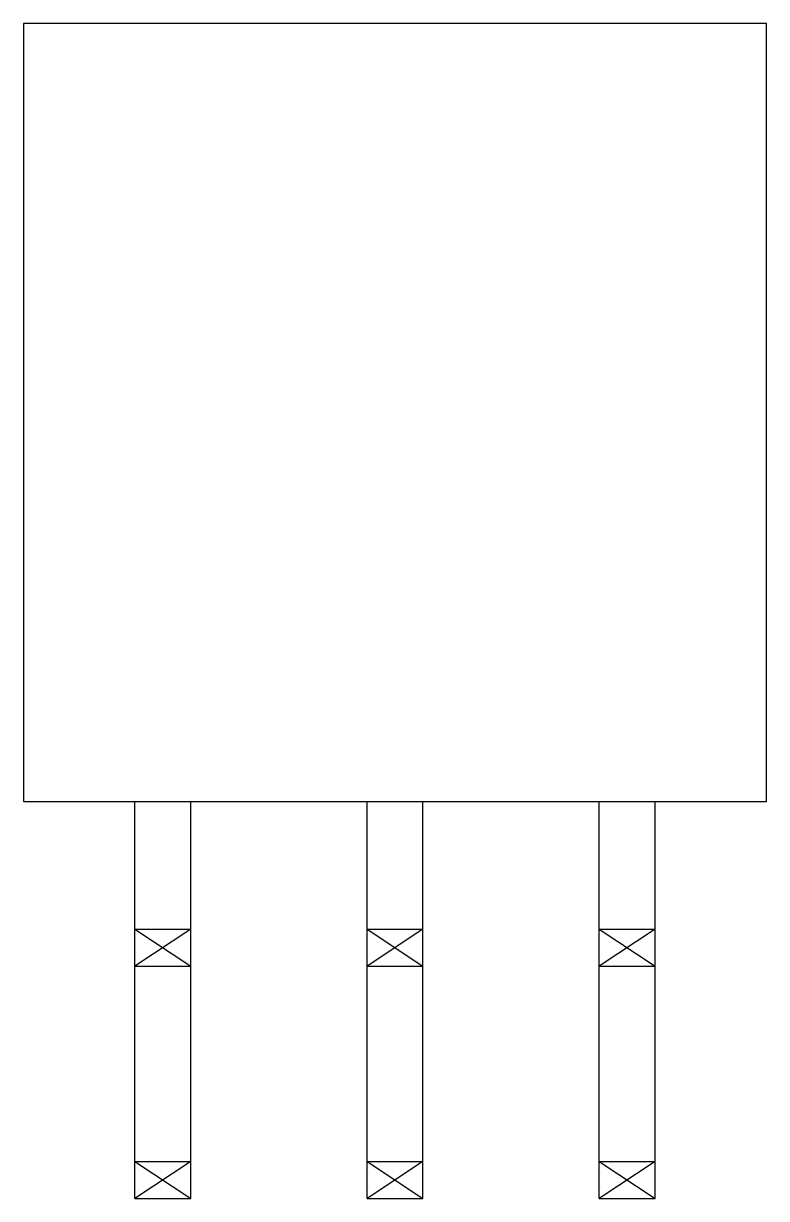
# Model space of a CAD drawing. Header units: inches. Extents: x 0 to 0.32, y -0.171 to 0.335.
import ezdxf

# ---------------------------------------------------------------- set-up
doc = ezdxf.new("R2010")
doc.units = ezdxf.units.IN
doc.header["$MEASUREMENT"] = 0
doc.layers.get('0').update_dxf_attribs({"color": 5})

msp = doc.modelspace()

# ---------------------------------------------------------------- linework, layer by layer
for p, q in [((0, 0.335), (0, 0)), ((0.32, 0.335), (0, 0.335)), ((0.32, 0), (0.32, 0.335)), ((0, 0), (0.32, 0)), ((0.048, -0.171), (0.048, 0)), ((0.072, -0.171), (0.072, 0)), ((0.148, -0.171), (0.148, 0)), ((0.172, -0.171), (0.172, 0)), ((0.248, -0.171), (0.248, 0)), ((0.272, -0.171), (0.272, 0)), ((0.048, -0.055), (0.072, -0.055)), ((0.048, -0.055), (0.072, -0.071)), ((0.072, -0.055), (0.048, -0.071)), ((0.148, -0.055), (0.172, -0.055)), ((0.148, -0.055), (0.172, -0.071)), ((0.172, -0.055), (0.148, -0.071)), ((0.248, -0.055), (0.272, -0.055)), ((0.248, -0.055), (0.272, -0.071)), ((0.272, -0.055), (0.248, -0.071)), ((0.048, -0.071), (0.072, -0.071)), ((0.148, -0.071), (0.172, -0.071)), ((0.248, -0.071), (0.272, -0.071)), ((0.048, -0.155), (0.072, -0.155)), ((0.048, -0.155), (0.072, -0.171)), ((0.072, -0.155), (0.048, -0.171)), ((0.148, -0.155), (0.172, -0.155)), ((0.148, -0.155), (0.172, -0.171)), ((0.172, -0.155), (0.148, -0.171)), ((0.248, -0.155), (0.272, -0.155)), ((0.248, -0.155), (0.272, -0.171)), ((0.272, -0.155), (0.248, -0.171)), ((0.048, -0.171), (0.072, -0.171)), ((0.148, -0.171), (0.172, -0.171)), ((0.248, -0.171), (0.272, -0.171))]:
    msp.add_line(p, q)

doc.saveas('drawing.dxf')
